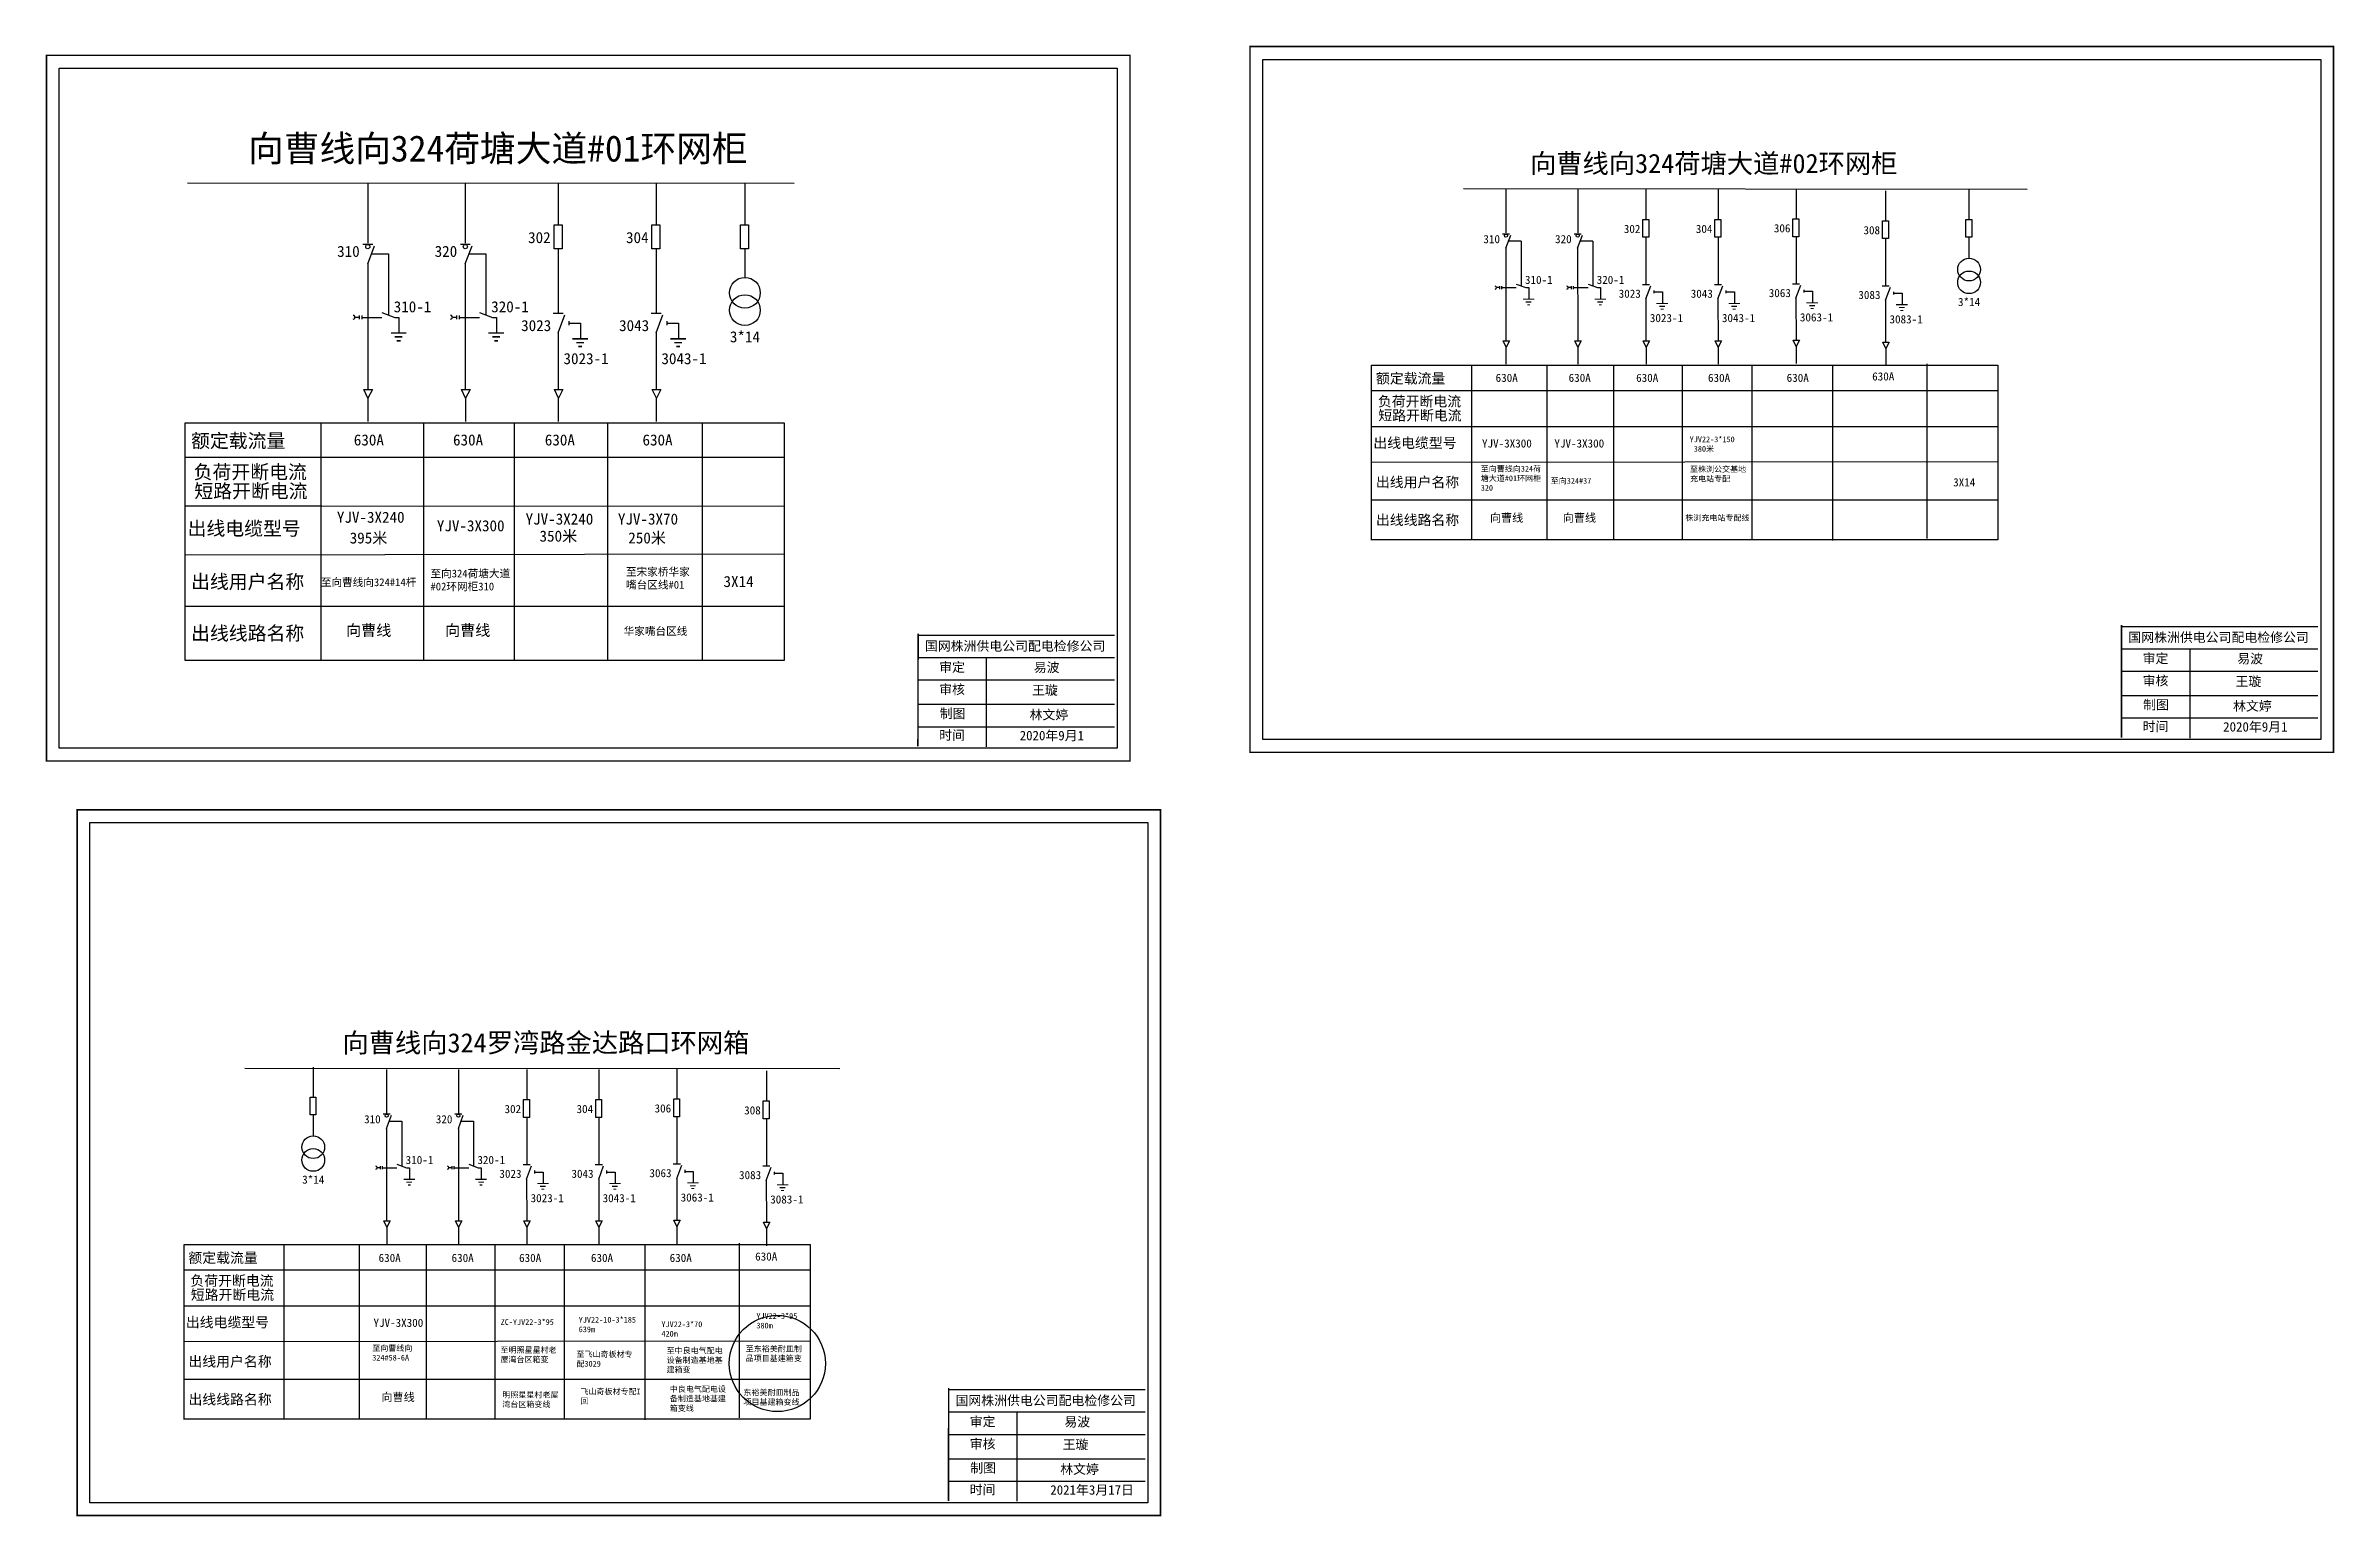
# Model space of a CAD drawing. Extents: x -74 to 454, y -407 to -68.
import ezdxf

# ---------------------------------------------------------------- set-up
doc = ezdxf.new("R2010")
doc.units = 0
doc.header["$LTSCALE"] = 0.774411
doc.linetypes.add('CENTER', pattern=[50.8, 31.75, -6.35, 6.35, -6.35])
doc.layers.get('0').update_dxf_attribs({"linetype": 'CONTINUOUS'})
doc.styles.add('HZ', font='')
doc.styles.get("Standard").update_dxf_attribs({"font": '', "height": 2.5})
doc.styles.add('STYLE1', font='', dxfattribs={"height": 2.6})
doc.styles.add('字体', font='', dxfattribs={"height": 2.5})
doc.styles.get('HZ').set_extended_font_data('SimSun')
doc.styles.get('Standard').set_extended_font_data('SimSun')
doc.styles.get('STYLE1').set_extended_font_data('SimSun')
doc.styles.get('字体').set_extended_font_data('SimSun')

msp = doc.modelspace()

# ---------------------------------------------------------------- linework, layer by layer
at = {"linetype": 'Continuous'}
for p, q in [((-41.14, -99.41), (98.7, -99.52)), ((252.95, -100.78), (382.88, -100.86)), ((0.43, -118.1), (1.98, -113.98)), ((1.31, -115.79), (5.17, -115.79)), ((5.17, -115.82), (5.18, -129.87)), ((22.9, -118.1), (24.46, -113.98)), ((23.78, -115.79), (27.65, -115.79)), ((27.65, -115.82), (27.65, -129.87)), ((262.72, -114.51), (263.86, -111.49)), ((263.37, -112.82), (266.21, -112.82)), ((266.21, -112.84), (266.22, -123.17)), ((279.25, -114.51), (280.39, -111.49)), ((279.89, -112.82), (282.74, -112.82)), ((282.74, -112.84), (282.74, -123.17)), ((265.11, -122.76), (267.31, -123.58)), ((267.31, -123.58), (268, -123.58)), ((281.64, -122.76), (283.84, -123.58)), ((283.84, -123.58), (284.53, -123.58)), ((294.99, -126.19), (296.14, -123.16)), ((296.83, -124.56), (298.78, -124.56)), ((311.59, -126.19), (312.74, -123.16)), ((313.43, -124.56), (315.39, -124.56)), ((329.57, -126.04), (330.72, -123.01)), ((331.4, -124.41), (333.36, -124.41)), ((350.22, -126.48), (351.36, -123.46)), ((352.05, -124.86), (354.01, -124.86)), ((3.68, -129.31), (6.67, -130.43)), ((6.67, -130.43), (7.61, -130.43)), ((26.15, -129.31), (29.14, -130.43)), ((29.14, -130.43), (30.08, -130.43)), ((44.3, -133.97), (45.86, -129.86)), ((46.8, -131.76), (49.46, -131.76)), ((66.87, -133.97), (68.43, -129.86)), ((69.37, -131.76), (72.03, -131.76)), ((-27.94, -303.36), (109.21, -303.44)), ((4.77, -317.26), (5.92, -314.23)), ((5.42, -315.56), (8.26, -315.56)), ((8.26, -315.58), (8.27, -325.92)), ((21.3, -317.26), (22.45, -314.23)), ((21.95, -315.56), (24.79, -315.56)), ((24.79, -315.58), (24.8, -325.92)), ((7.16, -325.5), (9.37, -326.33)), ((9.37, -326.33), (10.05, -326.33)), ((23.69, -325.5), (25.89, -326.33)), ((25.89, -326.33), (26.58, -326.33)), ((37.04, -328.93), (38.19, -325.91)), ((53.64, -328.93), (54.79, -325.91)), ((71.62, -328.78), (72.77, -325.75)), ((92.27, -329.23), (93.42, -326.2)), ((38.88, -327.31), (40.84, -327.31)), ((55.48, -327.31), (57.44, -327.31)), ((73.46, -327.16), (75.42, -327.16)), ((94.11, -327.6), (96.06, -327.6))]:
    msp.add_line(p, q, dxfattribs=at)
for p, q in [((0.44, -99.69), (0.44, -113.31)), ((22.91, -99.69), (22.91, -113.31)), ((44.32, -99.69), (44.32, -109.09)), ((66.89, -99.69), (66.89, -109.09)), ((87.3, -99.69), (87.3, -109.09)), ((262.73, -100.98), (262.73, -110.99)), ((279.26, -100.98), (279.26, -110.99)), ((295, -100.98), (295, -107.89)), ((311.61, -100.98), (311.61, -107.89)), ((329.58, -100.82), (329.58, -107.74)), ((350.23, -101.27), (350.23, -108.18)), ((369.42, -100.98), (369.42, -107.89)), ((-0.68, -113.58), (1.57, -113.58)), ((21.79, -113.58), (24.04, -113.58)), ((44.32, -114.67), (44.32, -129.39)), ((66.89, -114.67), (66.89, -129.39)), ((87.3, -114.67), (87.3, -121.22)), ((261.9, -111.19), (263.56, -111.19)), ((262.72, -114.51), (262.73, -135.83)), ((278.43, -111.19), (280.09, -111.19)), ((279.25, -114.51), (279.26, -135.83)), ((295, -111.99), (295, -122.82)), ((311.61, -111.99), (311.61, -122.82)), ((329.58, -111.84), (329.58, -122.67)), ((350.23, -112.29), (350.23, -123.11)), ((369.42, -111.99), (369.42, -116.81)), ((0.43, -118.1), (0.44, -147.08)), ((22.9, -118.1), (22.91, -147.08)), ((268, -123.58), (268, -126.21)), ((284.53, -123.58), (284.52, -126.21)), ((294.18, -122.87), (295.83, -122.87)), ((294.99, -126.16), (295, -135.83)), ((298.78, -124.56), (298.78, -127.19)), ((310.78, -122.87), (312.43, -122.87)), ((311.59, -126.16), (311.61, -135.83)), ((315.39, -124.56), (315.38, -127.19)), ((328.75, -122.72), (330.41, -122.72)), ((329.57, -126.01), (329.58, -135.68)), ((333.36, -124.41), (333.36, -127.04)), ((349.4, -123.16), (351.06, -123.16)), ((350.22, -126.46), (350.23, -136.13)), ((354.01, -124.86), (354.01, -127.49)), ((7.61, -130.43), (7.6, -134.01)), ((30.08, -130.43), (30.07, -134.01)), ((43.19, -129.46), (45.45, -129.46)), ((49.46, -131.76), (49.45, -135.34)), ((65.77, -129.46), (68.02, -129.46)), ((72.03, -131.76), (72.02, -135.34)), ((44.3, -133.93), (44.32, -147.08)), ((66.87, -133.93), (66.89, -147.08)), ((262.06, -135.82), (263.52, -135.82)), ((262.75, -137.3), (262.07, -135.82)), ((263.52, -135.82), (262.75, -137.3)), ((278.58, -135.82), (280.05, -135.82)), ((279.28, -137.3), (278.6, -135.82)), ((280.05, -135.82), (279.28, -137.3)), ((294.33, -135.82), (295.8, -135.82)), ((295.03, -137.3), (294.35, -135.82)), ((295.8, -135.82), (295.03, -137.3)), ((310.93, -135.82), (312.4, -135.82)), ((311.63, -137.3), (310.95, -135.82)), ((312.4, -135.82), (311.63, -137.3)), ((328.91, -135.67), (330.38, -135.67)), ((329.61, -137.15), (328.93, -135.67)), ((330.38, -135.67), (329.61, -137.15)), ((349.56, -136.12), (351.02, -136.12)), ((350.25, -137.59), (349.57, -136.12)), ((351.02, -136.12), (350.25, -137.59)), ((231.76, -181.72), (231.77, -141.44)), ((231.77, -141.44), (376.08, -141.44)), ((254.76, -141.63), (254.76, -181.7)), ((272.14, -141.63), (272.14, -181.69)), ((287.54, -141.63), (287.54, -181.69)), ((303.37, -141.63), (303.37, -181.69)), ((319.38, -141.44), (319.38, -181.69)), ((337.98, -141.57), (337.98, -181.82)), ((359.73, -141.12), (359.73, -181.37)), ((376.08, -141.44), (376.08, -181.69)), ((-0.47, -147.07), (1.52, -147.07)), ((0.48, -149.08), (-0.45, -147.07)), ((1.52, -147.07), (0.48, -149.08)), ((22, -147.07), (23.99, -147.07)), ((22.95, -149.08), (22.02, -147.07)), ((23.99, -147.07), (22.95, -149.08)), ((43.4, -147.07), (45.4, -147.07)), ((44.35, -149.08), (43.43, -147.07)), ((45.4, -147.07), (44.35, -149.08)), ((65.97, -147.07), (67.97, -147.07)), ((66.93, -149.08), (66, -147.07)), ((67.97, -147.07), (66.93, -149.08)), ((231.79, -147.3), (376.08, -147.25)), ((-41.67, -209.47), (-41.66, -154.71)), ((-41.66, -154.71), (96.39, -154.71)), ((-10.39, -154.96), (-10.39, -209.44)), ((13.24, -154.96), (13.24, -209.44)), ((34.18, -154.96), (34.18, -209.43)), ((55.7, -154.96), (55.7, -209.43)), ((77.46, -154.71), (77.46, -209.43)), ((96.39, -154.72), (96.39, -209.44)), ((231.83, -155.54), (254.86, -155.54)), ((254.94, -155.54), (376.08, -155.59)), ((-41.62, -162.67), (96.39, -162.61)), ((376.08, -163.72), (231.79, -163.86)), ((-41.57, -173.88), (-10.26, -173.88)), ((-10.15, -173.88), (96.39, -173.94)), ((376.08, -172.56), (231.76, -172.55)), ((376.08, -181.69), (231.77, -181.7)), ((96.39, -185), (-41.62, -185.19)), ((96.39, -197.02), (-41.67, -197)), ((96.39, -209.44), (-41.65, -209.44)), ((-12.17, -303.16), (-12.17, -310.07)), ((4.78, -303.72), (4.78, -313.73)), ((21.31, -303.72), (21.31, -313.73)), ((37.06, -303.72), (37.06, -310.63)), ((53.66, -303.72), (53.66, -310.63)), ((71.64, -303.57), (71.64, -310.48)), ((92.28, -304.02), (92.28, -310.93)), ((-12.17, -314.17), (-12.17, -318.99)), ((3.95, -313.94), (5.61, -313.94)), ((20.48, -313.94), (22.14, -313.94)), ((37.06, -314.74), (37.06, -325.56)), ((53.66, -314.74), (53.66, -325.56)), ((71.64, -314.59), (71.64, -325.41)), ((92.28, -315.03), (92.28, -325.86)), ((4.77, -317.26), (4.78, -338.58)), ((21.3, -317.26), (21.31, -338.58)), ((10.05, -326.33), (10.05, -328.96)), ((26.58, -326.33), (26.58, -328.96)), ((36.23, -325.61), (37.89, -325.61)), ((52.83, -325.61), (54.49, -325.61)), ((70.81, -325.46), (72.47, -325.46)), ((91.45, -325.91), (93.11, -325.91)), ((37.04, -328.9), (37.06, -338.58)), ((40.84, -327.31), (40.83, -329.94)), ((53.64, -328.9), (53.66, -338.58)), ((57.44, -327.31), (57.43, -329.94)), ((71.62, -328.75), (71.64, -338.43)), ((75.42, -327.16), (75.41, -329.79)), ((92.27, -329.2), (92.28, -338.87)), ((96.06, -327.6), (96.06, -330.23)), ((4.11, -338.57), (5.58, -338.57)), ((4.81, -340.04), (4.13, -338.57)), ((5.58, -338.57), (4.81, -340.04)), ((20.64, -338.57), (22.1, -338.57)), ((21.34, -340.04), (20.65, -338.57)), ((22.1, -338.57), (21.34, -340.04)), ((36.38, -338.57), (37.85, -338.57)), ((37.08, -340.04), (36.4, -338.57)), ((37.85, -338.57), (37.08, -340.04)), ((52.98, -338.57), (54.45, -338.57)), ((53.68, -340.04), (53, -338.57)), ((54.45, -338.57), (53.68, -340.04)), ((70.96, -338.41), (72.43, -338.42)), ((71.66, -339.89), (70.98, -338.41)), ((72.43, -338.42), (71.66, -339.89)), ((91.61, -338.86), (93.08, -338.86)), ((92.31, -340.34), (91.63, -338.86)), ((93.08, -338.86), (92.31, -340.34)), ((-41.92, -384.29), (-41.91, -344.01)), ((-41.91, -344.01), (102.4, -344.01)), ((-18.91, -344.2), (-18.91, -384.27)), ((-1.53, -344.2), (-1.53, -384.27)), ((13.87, -344.2), (13.87, -384.26)), ((29.7, -344.2), (29.7, -384.26)), ((45.7, -344.01), (45.7, -384.26)), ((64.3, -344.15), (64.3, -384.39)), ((86.05, -343.69), (86.05, -383.94)), ((102.4, -344.01), (102.4, -384.26)), ((-41.88, -349.87), (102.4, -349.82)), ((-41.85, -358.12), (-18.82, -358.12)), ((-18.74, -358.12), (102.4, -358.16)), ((102.4, -366.29), (-41.88, -366.43)), ((102.4, -375.14), (-41.92, -375.12)), ((102.4, -384.26), (-41.9, -384.27))]:
    msp.add_line(p, q)
at = {"color": 0, "linetype": 'Continuous'}
for p, q in [((261.24, -123.58), (260.55, -123.58)), ((261.25, -123.26), (261.25, -123.9)), ((261.69, -123.26), (261.69, -123.9)), ((261.71, -123.58), (265.11, -123.58)), ((277.77, -123.58), (277.08, -123.58)), ((277.77, -123.26), (277.77, -123.9)), ((278.22, -123.26), (278.22, -123.9)), ((278.24, -123.58), (281.64, -123.58)), ((296.83, -124.24), (296.83, -124.88)), ((313.43, -124.24), (313.43, -124.88)), ((331.41, -124.08), (331.41, -124.73)), ((352.05, -124.53), (352.05, -125.18)), ((-1.58, -130.43), (-2.52, -130.43)), ((-1.58, -129.99), (-1.58, -130.86)), ((-0.97, -129.99), (-0.97, -130.86)), ((-0.94, -130.43), (3.68, -130.43)), ((20.89, -130.43), (19.96, -130.43)), ((20.89, -129.99), (20.89, -130.86)), ((21.5, -129.99), (21.5, -130.86)), ((21.53, -130.43), (26.15, -130.43)), ((46.8, -131.32), (46.8, -132.2)), ((69.37, -131.32), (69.37, -132.2)), ((127.25, -203.63), (172.52, -203.63)), ((404.6, -201.62), (449.87, -201.62)), ((127.25, -208.79), (172.52, -208.79)), ((142.96, -208.82), (142.96, -229.36)), ((404.6, -206.78), (449.87, -206.78)), ((420.31, -206.81), (420.31, -227.35)), ((127.25, -213.95), (172.52, -213.95)), ((404.6, -211.94), (449.87, -211.94)), ((127.25, -219.57), (172.52, -219.57)), ((404.6, -217.56), (449.87, -217.56)), ((127.25, -224.73), (172.52, -224.73)), ((404.6, -222.72), (449.87, -222.72)), ((3.3, -326.33), (2.61, -326.33)), ((3.3, -326), (3.3, -326.65)), ((3.74, -326), (3.74, -326.65)), ((3.76, -326.33), (7.16, -326.33)), ((19.82, -326.33), (19.14, -326.33)), ((19.83, -326), (19.83, -326.65)), ((20.27, -326), (20.27, -326.65)), ((20.29, -326.33), (23.69, -326.33)), ((38.88, -326.98), (38.88, -327.63)), ((55.48, -326.98), (55.48, -327.63)), ((73.46, -326.83), (73.46, -327.47)), ((94.11, -327.28), (94.11, -327.92)), ((134.3, -377.42), (179.56, -377.42)), ((134.3, -382.58), (179.56, -382.58)), ((150.01, -382.61), (150.01, -403.15)), ((134.3, -387.74), (179.56, -387.74)), ((134.3, -393.36), (179.56, -393.36)), ((134.3, -398.52), (179.56, -398.52))]:
    msp.add_line(p, q, dxfattribs=at)
at = {"linetype": 'CENTER'}
for p, q in [((329.59, -137.05), (329.59, -141.09)), ((262.74, -137.21), (262.74, -141.24)), ((279.27, -137.21), (279.27, -141.24)), ((295.01, -137.21), (295.01, -141.24)), ((311.61, -137.21), (311.61, -141.24)), ((350.24, -137.5), (350.24, -141.54)), ((0.45, -148.95), (0.45, -154.44)), ((22.93, -148.95), (22.93, -154.44)), ((44.33, -148.95), (44.33, -154.44)), ((66.9, -148.95), (66.9, -154.44)), ((4.79, -339.95), (4.79, -343.99)), ((21.32, -339.95), (21.32, -343.99)), ((37.06, -339.95), (37.06, -343.99)), ((53.67, -339.95), (53.67, -343.99)), ((71.64, -339.8), (71.64, -343.83)), ((92.29, -340.25), (92.29, -344.28))]:
    msp.add_line(p, q, dxfattribs=at)
at = {"color": 0, "linetype": 'Continuous', "const_width": 0.363}
for points in [[(203.75, -68.05), (453.43, -68.05), (453.43, -230.62), (203.75, -230.62)], [(-73.6, -70.06), (176.08, -70.06), (176.08, -232.63), (-73.6, -232.63)], [(-66.55, -243.85), (183.13, -243.85), (183.13, -406.42), (-66.55, -406.42)]]:
    msp.add_lwpolyline(points, close=True, dxfattribs=at)
at = {"color": 0, "linetype": 'Continuous'}
for points in [[(-70.66, -73), (173.15, -73), (173.15, -229.69), (-70.66, -229.69)], [(206.69, -70.99), (450.49, -70.99), (450.49, -227.68), (206.69, -227.68)], [(43.36, -109.09), (45.2, -109.09), (45.2, -114.67), (43.36, -114.67)], [(65.93, -109.09), (67.77, -109.09), (67.77, -114.67), (65.93, -114.67)], [(86.33, -109.09), (88.17, -109.09), (88.17, -114.67), (86.33, -114.67)], [(294.29, -107.89), (295.65, -107.89), (295.65, -111.99), (294.29, -111.99)], [(310.9, -107.89), (312.25, -107.89), (312.25, -111.99), (310.9, -111.99)], [(328.87, -107.74), (330.23, -107.74), (330.23, -111.84), (328.87, -111.84)], [(349.52, -108.18), (350.87, -108.18), (350.87, -112.29), (349.52, -112.29)], [(368.7, -107.89), (370.06, -107.89), (370.06, -111.99), (368.7, -111.99)], [(-63.62, -246.79), (180.19, -246.79), (180.19, -403.48), (-63.62, -403.48)], [(-12.88, -310.07), (-11.53, -310.07), (-11.53, -314.17), (-12.88, -314.17)], [(36.35, -310.63), (37.7, -310.63), (37.7, -314.74), (36.35, -314.74)], [(52.95, -310.63), (54.3, -310.63), (54.3, -314.74), (52.95, -314.74)], [(70.93, -310.48), (72.28, -310.48), (72.28, -314.59), (70.93, -314.59)], [(91.57, -310.93), (92.93, -310.93), (92.93, -315.03), (91.57, -315.03)]]:
    msp.add_lwpolyline(points, close=True, dxfattribs=at)
at = {"color": 0, "linetype": 'Continuous', "const_width": 0.363}
for points in [[(127.25, -203.28), (127.22, -229.28)], [(404.6, -201.27), (404.57, -227.27)], [(134.3, -377.07), (134.27, -403.07)]]:
    msp.add_lwpolyline(points, dxfattribs=at)
for centre, radius in [((0.44, -114.12), 0.49), ((22.91, -114.12), 0.49), ((262.73, -111.59), 0.36), ((279.26, -111.59), 0.36), ((4.78, -314.33), 0.36), ((21.31, -314.33), 0.36)]:
    msp.add_circle(centre, radius)
at = {"linetype": 'Continuous'}
for centre, radius in [((87.34, -124.77), 3.55), ((369.45, -119.42), 2.61), ((369.45, -122.36), 2.61), ((87.34, -128.76), 3.55), ((-12.13, -321.6), 2.61), ((-12.13, -324.54), 2.61)]:
    msp.add_circle(centre, radius, dxfattribs=at)
at = {"color": 1, "linetype": 'Continuous'}
msp.add_circle((94.81, -371.42), 11.08, dxfattribs=at)
at = {"color": 0, "linetype": 'Continuous'}
for centre, radius in [((260.23, -123.58), 0.325), ((276.76, -123.58), 0.325), ((-2.96, -130.42), 0.442), ((19.51, -130.42), 0.442), ((2.28, -326.32), 0.325), ((18.81, -326.32), 0.325)]:
    msp.add_arc(centre, radius, 268.8681, 90.9872, dxfattribs=at)
for points in [[(266.63, -126.11), (266.63, -126.37), (269.26, -126.11), (269.26, -126.37)], [(283.16, -126.11), (283.16, -126.37), (285.78, -126.11), (285.78, -126.37)], [(268.6, -127.03), (268.6, -126.76), (267.29, -127.03), (267.29, -126.76)], [(267.62, -127.42), (267.62, -127.68), (268.27, -127.42), (268.27, -127.68)], [(285.13, -127.03), (285.13, -126.76), (283.82, -127.03), (283.82, -126.76)], [(284.14, -127.42), (284.14, -127.68), (284.8, -127.42), (284.8, -127.68)], [(297.42, -127.09), (297.42, -127.35), (300.04, -127.09), (300.04, -127.35)], [(299.38, -128.01), (299.38, -127.74), (298.07, -128.01), (298.07, -127.74)], [(298.4, -128.4), (298.4, -128.66), (299.06, -128.4), (299.06, -128.66)], [(314.02, -127.09), (314.02, -127.35), (316.64, -127.09), (316.64, -127.35)], [(315.99, -128.01), (315.99, -127.74), (314.67, -128.01), (314.67, -127.74)], [(315, -128.4), (315, -128.66), (315.66, -128.4), (315.66, -128.66)], [(331.99, -126.93), (331.99, -127.2), (334.62, -126.93), (334.62, -127.2)], [(333.96, -127.85), (333.96, -127.59), (332.65, -127.85), (332.65, -127.59)], [(332.98, -128.25), (332.98, -128.51), (333.64, -128.25), (333.64, -128.51)], [(352.64, -127.38), (352.64, -127.65), (355.27, -127.38), (355.27, -127.65)], [(354.61, -128.3), (354.61, -128.04), (353.3, -128.3), (353.3, -128.04)], [(353.63, -128.7), (353.63, -128.96), (354.28, -128.7), (354.28, -128.96)], [(5.75, -133.86), (5.75, -134.22), (9.32, -133.86), (9.32, -134.22)], [(8.42, -135.11), (8.42, -134.75), (6.64, -135.11), (6.64, -134.75)], [(7.09, -135.65), (7.09, -136), (7.98, -135.65), (7.98, -136)], [(28.22, -133.86), (28.22, -134.22), (31.79, -133.86), (31.79, -134.22)], [(30.9, -135.11), (30.9, -134.75), (29.11, -135.11), (29.11, -134.75)], [(29.56, -135.65), (29.56, -136), (30.45, -135.65), (30.45, -136)], [(47.6, -135.19), (47.6, -135.55), (51.17, -135.19), (51.17, -135.55)], [(50.28, -136.44), (50.28, -136.09), (48.49, -136.44), (48.49, -136.09)], [(48.94, -136.98), (48.94, -137.34), (49.83, -136.98), (49.83, -137.34)], [(70.17, -135.19), (70.17, -135.55), (73.74, -135.19), (73.74, -135.55)], [(72.85, -136.44), (72.85, -136.09), (71.06, -136.44), (71.06, -136.09)], [(71.51, -136.98), (71.51, -137.34), (72.4, -136.98), (72.4, -137.34)], [(8.68, -328.85), (8.68, -329.12), (11.31, -328.85), (11.31, -329.12)], [(10.65, -329.77), (10.65, -329.51), (9.34, -329.77), (9.34, -329.51)], [(9.67, -330.17), (9.67, -330.43), (10.33, -330.17), (10.33, -330.43)], [(25.21, -328.85), (25.21, -329.12), (27.84, -328.85), (27.84, -329.12)], [(27.18, -329.77), (27.18, -329.51), (25.87, -329.77), (25.87, -329.51)], [(26.2, -330.17), (26.2, -330.43), (26.85, -330.17), (26.85, -330.43)], [(39.47, -329.83), (39.47, -330.1), (42.09, -329.83), (42.09, -330.1)], [(41.44, -330.75), (41.44, -330.49), (40.12, -330.75), (40.12, -330.49)], [(40.45, -331.15), (40.45, -331.41), (41.11, -331.15), (41.11, -331.41)], [(56.07, -329.83), (56.07, -330.1), (58.69, -329.83), (58.69, -330.1)], [(58.04, -330.75), (58.04, -330.49), (56.73, -330.75), (56.73, -330.49)], [(57.05, -331.15), (57.05, -331.41), (57.71, -331.15), (57.71, -331.41)], [(74.05, -329.68), (74.05, -329.94), (76.67, -329.68), (76.67, -329.94)], [(76.02, -330.6), (76.02, -330.34), (74.7, -330.6), (74.7, -330.34)], [(75.03, -330.99), (75.03, -331.25), (75.69, -330.99), (75.69, -331.25)], [(94.7, -330.13), (94.7, -330.39), (97.32, -330.13), (97.32, -330.39)], [(96.66, -331.05), (96.66, -330.78), (95.35, -331.05), (95.35, -330.78)], [(95.68, -331.44), (95.68, -331.7), (96.34, -331.44), (96.34, -331.7)]]:
    msp.add_trace(points)

# ---------------------------------------------------------------- texts
for s, height, p in [('302', 1.875, (289.89, -111)), ('304', 1.875, (306.49, -111)), ('306', 1.875, (324.47, -110.84)), ('308', 1.875, (345.12, -111.29)), ('310', 2.549, (-6.63, -116.5)), ('320', 2.549, (15.84, -116.5)), ('302', 2.549, (37.37, -113.32)), ('304', 2.549, (59.94, -113.32)), ('310', 1.875, (257.53, -113.34)), ('320', 1.875, (274.05, -113.34)), ('310-1', 1.875, (267.11, -122.72)), ('320-1', 1.875, (283.64, -122.72)), ('3023', 1.875, (288.71, -125.91)), ('3043', 1.875, (305.31, -125.91)), ('3063', 1.875, (323.29, -125.76)), ('3083', 1.875, (343.94, -126.2)), ('3*14', 1.875, (366.91, -127.82)), ('310-1', 2.549, (6.4, -129.26)), ('320-1', 2.549, (28.87, -129.26)), ('3023', 2.549, (35.77, -133.59)), ('3043', 2.549, (58.34, -133.59)), ('3023-1', 1.875, (295.89, -131.52)), ('3043-1', 1.875, (312.5, -131.52)), ('3063-1', 1.875, (330.47, -131.36)), ('3083-1', 1.875, (351.12, -131.81)), ('3*14', 2.549, (83.88, -136.18)), ('3023-1', 2.549, (45.53, -141.21)), ('3043-1', 2.549, (68.1, -141.21)), ('630A', 1.875, (260.35, -145.29)), ('630A', 1.875, (277.17, -145.29)), ('630A', 1.875, (292.73, -145.29)), ('630A', 1.875, (309.29, -145.29)), ('630A', 1.875, (327.42, -145.29)), ('630A', 1.875, (347.13, -144.97)), ('630A', 2.549, (-2.79, -159.94)), ('630A', 2.549, (20.07, -159.94)), ('630A', 2.549, (41.23, -159.94)), ('630A', 2.549, (63.74, -159.94)), ('YJV-3X300', 1.875, (257.21, -160.41)), ('YJV-3X300', 1.875, (273.89, -160.41)), ('3X14', 1.875, (365.79, -169.36)), ('YJV-3X240', 2.549, (-6.69, -177.75)), ('YJV-3X300', 2.549, (16.35, -179.71)), ('YJV-3X240', 2.549, (36.8, -178.16)), ('350米', 2.549, (40.01, -182.09)), ('YJV-3X70', 2.549, (58.07, -178.16)), ('向曹线', 1.875, (259.04, -177.54)), ('向曹线', 1.875, (275.82, -177.54)), ('395米', 2.549, (-3.74, -182.52)), ('250米', 2.549, (60.46, -182.51)), ('3X14', 2.549, (82.41, -192.55)), ('向曹线', 2.549, (-4.58, -203.79)), ('向曹线', 2.549, (18.25, -203.79)), ('310', 1.875, (-0.42, -316.09)), ('320', 1.875, (16.11, -316.09)), ('302', 1.875, (31.94, -313.74)), ('304', 1.875, (48.54, -313.74)), ('306', 1.875, (66.52, -313.59)), ('308', 1.875, (87.17, -314.04)), ('310-1', 1.875, (9.16, -325.47)), ('320-1', 1.875, (25.69, -325.47)), ('3023', 1.875, (30.76, -328.65)), ('3043', 1.875, (47.37, -328.65)), ('3063', 1.875, (65.34, -328.5)), ('3*14', 1.875, (-14.68, -330)), ('3063-1', 1.875, (72.53, -334.11)), ('3083', 1.875, (85.99, -328.95)), ('3023-1', 1.875, (37.95, -334.26)), ('3043-1', 1.875, (54.55, -334.26)), ('3083-1', 1.875, (93.17, -334.56)), ('630A', 1.875, (2.92, -348.03)), ('630A', 1.875, (19.74, -348.03)), ('630A', 1.875, (35.3, -348.03)), ('630A', 1.875, (51.86, -348.03)), ('630A', 1.875, (70, -348.03)), ('630A', 1.875, (89.7, -347.71)), ('YJV-3X300', 1.875, (1.74, -362.98)), ('向曹线', 1.875, (3.57, -380.11))]:
    msp.add_text(s, height=height).set_placement(p)
at = {"style": 'HZ'}
for s, height, p in [('额定载流量', 2.344, (232.76, -145.66)), ('负荷开断电流', 2.344, (233.21, -150.95)), ('短路开断电流', 2.344, (233.32, -154.18)), ('额定载流量', 3.187, (-40.3, -160.45)), ('出线电缆型号', 2.344, (232.17, -160.52)), ('负荷开断电流', 3.187, (-39.69, -167.63)), ('短路开断电流', 3.187, (-39.54, -172.03)), ('出线用户名称', 2.344, (232.76, -169.55)), ('出线电缆型号', 3.187, (-41.1, -180.65)), ('出线线路名称', 2.344, (232.77, -178.27)), ('出线用户名称', 3.187, (-40.3, -192.92)), ('出线线路名称', 3.187, (-40.29, -204.79)), ('额定载流量', 2.344, (-40.91, -348.24)), ('负荷开断电流', 2.344, (-40.46, -353.52)), ('短路开断电流', 2.344, (-40.35, -356.76)), ('出线电缆型号', 2.344, (-41.5, -363.09)), ('出线用户名称', 2.344, (-40.91, -372.12)), ('出线线路名称', 2.344, (-40.9, -380.85))]:
    msp.add_text(s, height=height, dxfattribs=at).set_placement(p)
at = {"color": 1, "linetype": 'Continuous', "attachment_point": 1, "style": 'STYLE1'}
for s, insert, char_height, width in [('{\\C7;向曹线向324荷塘大道#01环网柜}', (-27.15, -88.5), 6.0312, 126.8127), ('{\\C7;向曹线向324荷塘大道#02环网柜}', (268.28, -92.75), 4.4361, 94.7074), ('{\\C0;YJV22-3*150\\P 380米}', (305.07, -157.86), 1.3201, 14.5275), ('{\\C0;至向曹线向324荷塘大道#01环网柜320}', (256.92, -164.64), 1.3201, 14.5275), ('{\\C0;至向324#37}', (273.05, -167.44), 1.3201, 14.5275), ('{\\C0;至株浏公交基地充电站专配}', (305.15, -164.74), 1.3201, 14.5275), ('{\\C0;株浏充电站专配线}', (304.07, -175.93), 1.3201, 18.2082), ('{\\C0;至向324荷塘大道#02环网柜310}', (14.88, -188.54), 1.7948, 19.7516), ('{\\C0;至宋家桥华家嘴台区线#01}', (59.94, -188.15), 1.7948, 15.2213), ('{\\C0;至向曹线向324#14杆}', (-10.39, -190.55), 1.7948, 25.716), ('{\\C0;华家嘴台区线}', (59.39, -201.81), 1.7948, 15.2213), ('{\\C7;向曹线向324罗湾路金达路口环网箱}', (-5.4, -295.32), 4.4361, 102.5884), ('{\\C0;ZC-YJV22-3*95}', (31.05, -361.21), 1.3201, 14.5275), ('{\\C0;YJV22-10-3*185\\P639m}', (49.04, -360.69), 1.3201, 14.5275), ('{\\C0;YJV22-3*70\\P420m}', (68.1, -361.72), 1.3201, 14.5275), ('{\\C0;YJV22-3*95\\P380m}', (89.99, -359.82), 1.3201, 14.5275), ('{\\C0;至向曹线向324#58-6A}', (1.46, -367.21), 1.3201, 14.5275), ('{\\C0;至明照星星村老屋湾台区箱变}', (31, -367.64), 1.3201, 14.5275), ('{\\C0;至飞山奇板材专配3029}', (48.52, -368.62), 1.3201, 14.5275), ('{\\C0;至中良电气配电设备制造基地基建箱变}', (69.29, -367.78), 1.3201, 14.5275), ('{\\C0;至东裕美耐皿制品项目基建箱变}', (87.53, -367.36), 1.3201, 14.5275), ('{\\C0;明照星星村老屋湾台区箱变线}', (31.44, -377.96), 1.3201, 14.5275), ('{\\C0;飞山奇板材专配I回}', (49.44, -377.22), 1.3201, 14.5275), ('{\\C0;中良电气配电设备制造基地基建箱变线}', (70.03, -376.65), 1.3201, 14.5275), ('{\\C0;东裕美耐皿制品项目基建箱变线}', (87.01, -377.43), 1.3201, 14.5275)]:
    msp.add_mtext(s, dxfattribs=dict(at, insert=insert, char_height=char_height, width=width))
at = {"color": 0, "linetype": 'Continuous', "attachment_point": 1, "style": '字体'}
for s, insert, char_height, width in [('国网株洲供电公司配电检修公司', (128.82, -205.05), 2.1776, 59.5339), ('国网株洲供电公司配电检修公司', (406.17, -203.04), 2.1776, 59.5339), ('\\f\uffbfﾬￌﾣﾤ_GB2312|b0|i0|c134|p49;审定', (132.11, -209.92), 2.1776, 17.0299), ('易波', (153.92, -209.97), 2.178, 17.0299), ('\\f\uffbfﾬￌﾣﾤ_GB2312|b0|i0|c134|p49;审定', (409.46, -207.91), 2.1776, 17.0299), ('易波', (431.27, -207.96), 2.178, 17.0299), ('\\f\uffbfﾬￌﾣﾤ_GB2312|b0|i0|c134|p49;审核', (132.11, -215.05), 2.1776, 17.0299), ('王璇', (153.51, -215.2), 2.178, 17.0299), ('\\f\uffbfﾬￌﾣﾤ_GB2312|b0|i0|c134|p49;审核', (409.46, -213.04), 2.1776, 17.0299), ('王璇', (430.86, -213.19), 2.178, 17.0299), ('\\f\uffbfﾬￌﾣﾤ_GB2312|b0|i0|c134|p49;制图', (132.23, -220.58), 2.1776, 17.0299), ('林文婷', (152.95, -220.88), 2.178, 17.0299), ('\\f\uffbfﾬￌﾣﾤ_GB2312|b0|i0|c134|p49;制图', (409.58, -218.57), 2.1776, 17.0299), ('林文婷', (430.3, -218.87), 2.178, 17.0299), ('\\f\uffbfﾬￌﾣﾤ_GB2312|b0|i0|c134|p49;时间', (132.11, -225.58), 2.1776, 17.0299), ('2020年9月1', (150.67, -225.67), 2.178, 31.8523), ('\\f\uffbfﾬￌﾣﾤ_GB2312|b0|i0|c134|p49;时间', (409.46, -223.57), 2.1776, 17.0299), ('2020年9月1', (428.02, -223.66), 2.178, 31.8523), ('国网株洲供电公司配电检修公司', (135.87, -378.84), 2.1776, 59.5339), ('\\f\uffbfﾬￌﾣﾤ_GB2312|b0|i0|c134|p49;审定', (139.16, -383.71), 2.1776, 17.0299), ('易波', (160.97, -383.76), 2.178, 17.0299), ('\\f\uffbfﾬￌﾣﾤ_GB2312|b0|i0|c134|p49;审核', (139.16, -388.84), 2.1776, 17.0299), ('王璇', (160.56, -388.99), 2.178, 17.0299), ('\\f\uffbfﾬￌﾣﾤ_GB2312|b0|i0|c134|p49;制图', (139.27, -394.37), 2.1776, 17.0299), ('林文婷', (160, -394.67), 2.178, 17.0299), ('\\f\uffbfﾬￌﾣﾤ_GB2312|b0|i0|c134|p49;时间', (139.16, -399.37), 2.1776, 17.0299), ('2021年3月17日', (157.72, -399.46), 2.178, 31.8523)]:
    msp.add_mtext(s, dxfattribs=dict(at, insert=insert, char_height=char_height, width=width))

doc.saveas('drawing.dxf')
